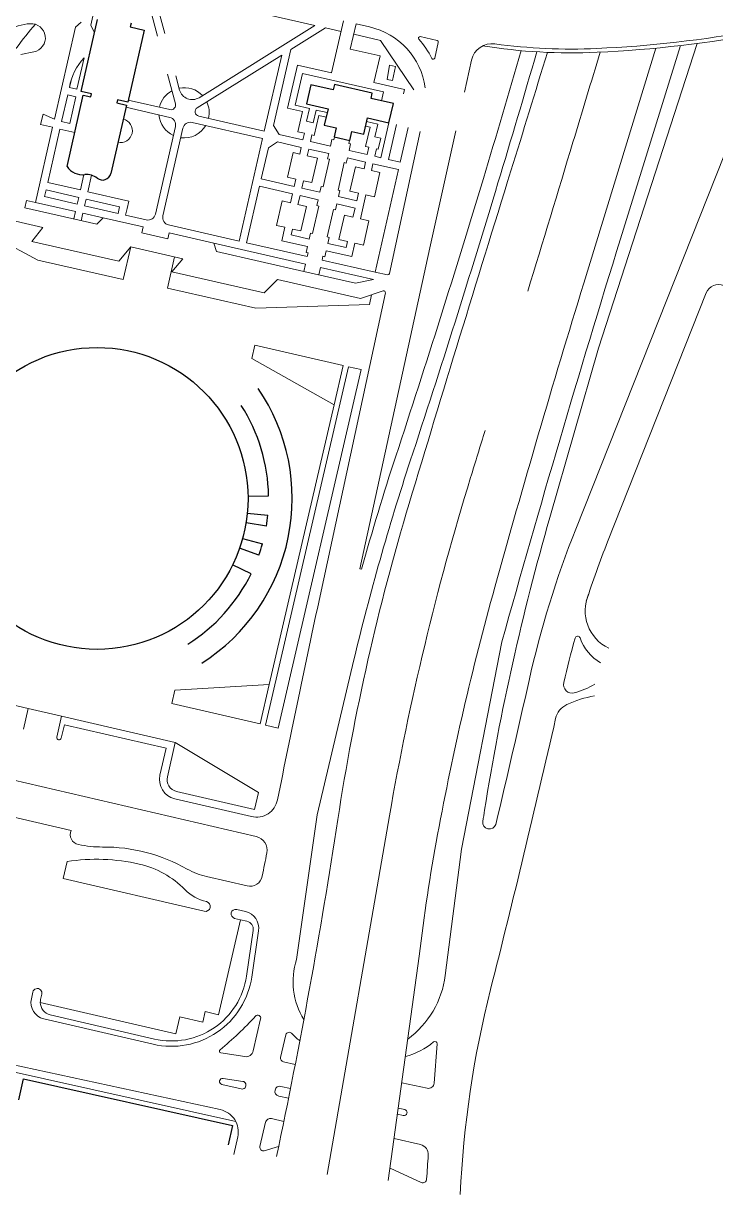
# Model space of a CAD drawing. Header units: feet. Extents: x 2817291 to 2825191, y 230718 to 237492.
# Drawn here: x 2821361 to 2822273, y 230718 to 232262 of the extents above; entities that cross this region are included whole.
import ezdxf

# ---------------------------------------------------------------- set-up
doc = ezdxf.new("R2010")
doc.units = ezdxf.units.FT
doc.layers.add('63', color=7, linetype='Continuous', lineweight=13)

msp = doc.modelspace()

# ---------------------------------------------------------------- linework, layer by layer
at = {"layer": '63'}
for p, q in [((2821443.426, 232328.56), (2821745.028, 232259.711)), ((2821547.008, 232248.904), (2821531.211, 232308.521)), ((2821457.739, 232296.429), (2821449.463, 232260.176)), ((2821528.286, 232280.325), (2821537.515, 232245.492)), ((2821429.281, 232257.567), (2821436.949, 232264.063)), ((2821449.463, 232260.176), (2821454.309, 232249.792)), ((2821745.028, 232259.711), (2821592.229, 232164.401)), ((2821782.633, 232265.559), (2821766.976, 232196.972)), ((2821799.289, 232261.757), (2821791.684, 232228.443)), ((2821817.068, 232257.698), (2821799.289, 232261.757)), ((2821401.546, 232136.07), (2821429.281, 232257.567)), ((2821713.247, 232228.042), (2821758.93, 232256.537)), ((2821758.93, 232256.537), (2821779.501, 232251.842)), ((2821831.431, 232239.987), (2821796.158, 232248.039)), ((2821906.28, 232239.728), (2821884.003, 232244.868)), ((2821690.378, 232127.864), (2821713.247, 232228.042)), ((2821791.684, 232228.443), (2821830.877, 232219.496)), ((2821875.702, 232174.706), (2821831.431, 232239.987)), ((2821903.012, 232216.628), (2821907.786, 232237.317)), ((2822088.959, 231595.527), (2822342.12, 232233.737)), ((2822194.66, 232229.676), (2822099.607, 231920.019)), ((2822249.101, 232235.864), (2822119.17, 231834.115)), ((2822226.921, 232233.107), (2822147.907, 231978.062)), ((2821357.126, 232221.464), (2821374.368, 232224.744)), ((2821440.602, 232216.84), (2821431.208, 232175.688)), ((2821589.952, 232151.136), (2821701.227, 232220.544)), ((2821701.227, 232220.544), (2821678.343, 232120.303)), ((2821830.877, 232219.496), (2821822.825, 232184.223)), ((2821951.572, 232213.885), (2821942.269, 232171.844)), ((2821721.904, 232207.261), (2821708.931, 232150.432)), ((2821719.092, 232154.298), (2821728.71, 232196.43)), ((2821766.976, 232196.972), (2821721.904, 232207.261)), ((2821728.71, 232196.43), (2821835.509, 232172.049)), ((2821840.291, 232188.483), (2821843.561, 232207.323)), ((2821843.561, 232207.323), (2821851.4, 232205.533)), ((2821851.4, 232205.533), (2821847.15, 232186.917)), ((2821421.409, 232177.925), (2821423.509, 232187.124)), ((2821550.833, 232195.229), (2821561.18, 232156.179)), ((2821566.722, 232174.501), (2821561.73, 232193.343)), ((2821822.825, 232184.223), (2821862.997, 232175.052)), ((2821847.15, 232186.917), (2821840.291, 232188.483)), ((2821419.173, 232168.127), (2821411.121, 232132.854)), ((2821429.951, 232165.666), (2821419.173, 232168.127)), ((2821431.208, 232175.688), (2821421.409, 232177.925)), ((2821421.898, 232130.393), (2821429.951, 232165.666)), ((2821835.509, 232172.049), (2821832.825, 232160.292)), ((2821862.997, 232175.052), (2821861.677, 232169.269)), ((2821495.822, 232151.66), (2821553.63, 232138.464)), ((2821553.954, 232148.699), (2821499.038, 232161.235)), ((2821708.931, 232150.432), (2821728.528, 232145.959)), ((2821737.708, 232150.048), (2821719.092, 232154.298)), ((2821733.906, 232133.391), (2821737.708, 232150.048)), ((2821383.409, 232128.871), (2821386.54, 232142.588)), ((2821386.54, 232142.588), (2821401.546, 232136.07)), ((2821678.343, 232120.303), (2821591.816, 232140.056)), ((2821728.528, 232145.959), (2821722.488, 232119.504)), ((2821746.526, 232148.035), (2821742.724, 232131.378)), ((2821744.044, 232114.583), (2821750.083, 232141.038)), ((2821761.224, 232144.68), (2821746.526, 232148.035)), ((2821750.083, 232141.038), (2821759.882, 232138.801)), ((2821376.495, 232026.331), (2821399.086, 232125.292)), ((2821399.086, 232125.292), (2821383.409, 232128.871)), ((2821392.78, 232052.509), (2821408.884, 232123.056)), ((2821408.884, 232123.056), (2821428.48, 232118.582)), ((2821411.121, 232132.854), (2821421.898, 232130.393)), ((2821561.192, 232126.429), (2821534.799, 232010.811)), ((2821544.597, 232008.575), (2821570.99, 232124.192)), ((2821583.025, 232131.754), (2821676.107, 232110.505)), ((2821697.94, 232115.83), (2821690.378, 232127.864)), ((2821722.488, 232119.504), (2821731.307, 232117.491)), ((2821742.724, 232131.378), (2821733.906, 232133.391)), ((2821817.69, 232125.604), (2821811.812, 232126.946)), ((2821811.875, 232100.129), (2821817.69, 232125.604)), ((2821827.851, 232129.47), (2821813.154, 232132.825)), ((2821824.048, 232112.813), (2821827.851, 232129.47)), ((2821842.686, 232131.238), (2821832.174, 232085.187)), ((2821852.485, 232129.001), (2821841.972, 232082.95)), ((2821843.463, 231932.535), (2821883.845, 232119.873)), ((2821857.649, 232079.371), (2821868.063, 232124.992)), ((2821676.107, 232110.505), (2821645.24, 231975.291)), ((2821683.668, 232098.47), (2821695.703, 232106.032)), ((2821695.703, 232106.032), (2821727.057, 232098.874)), ((2821729.294, 232108.672), (2821697.94, 232115.83)), ((2821731.307, 232117.491), (2821729.294, 232108.672)), ((2821739.092, 232106.435), (2821741.105, 232115.254)), ((2821765.547, 232100.396), (2821739.092, 232106.435)), ((2821741.105, 232115.254), (2821744.044, 232114.583)), ((2821767.56, 232109.215), (2821765.547, 232100.396)), ((2821770.009, 232108.655), (2821767.56, 232109.215)), ((2821770.904, 232112.575), (2821770.009, 232108.655)), ((2821790.5, 232108.101), (2821789.606, 232104.182)), ((2821789.606, 232104.182), (2821792.055, 232103.623)), ((2821792.055, 232103.623), (2821790.042, 232094.805)), ((2821831.887, 232111.024), (2821824.048, 232112.813)), ((2821828.532, 232096.327), (2821831.887, 232111.024)), ((2821674.274, 232057.318), (2821683.668, 232098.47)), ((2821716.226, 232092.069), (2821708.845, 232059.735)), ((2821725.044, 232090.056), (2821716.226, 232092.069)), ((2821727.057, 232098.874), (2821725.044, 232090.056)), ((2821734.842, 232087.819), (2821736.855, 232096.637)), ((2821736.855, 232096.637), (2821763.31, 232090.598)), ((2821763.31, 232090.598), (2821761.744, 232083.74)), ((2821790.042, 232094.805), (2821814.047, 232089.325)), ((2821816.284, 232099.123), (2821811.875, 232100.129)), ((2821814.047, 232089.325), (2821816.284, 232099.123)), ((2821823.846, 232087.088), (2821826.082, 232096.886)), ((2821826.082, 232096.886), (2821828.532, 232096.327)), ((2821748.559, 232084.688), (2821734.842, 232087.819)), ((2821741.178, 232052.354), (2821748.559, 232084.688)), ((2821764.194, 232083.18), (2821755.918, 232046.927)), ((2821761.744, 232083.74), (2821764.194, 232083.18)), ((2821783.79, 232078.707), (2821775.514, 232042.454)), ((2821786.24, 232078.148), (2821783.79, 232078.707)), ((2821787.805, 232085.007), (2821786.24, 232078.148)), ((2821811.811, 232079.527), (2821787.805, 232085.007)), ((2821791.149, 232040.947), (2821798.53, 232073.28)), ((2821798.53, 232073.28), (2821809.798, 232070.708)), ((2821809.798, 232070.708), (2821811.811, 232079.527)), ((2821819.596, 232068.472), (2821821.609, 232077.29)), ((2821821.609, 232077.29), (2821855.412, 232069.573)), ((2821832.174, 232085.187), (2821823.846, 232087.088)), ((2821841.972, 232082.95), (2821857.649, 232079.371)), ((2821440.515, 232062.924), (2821435.891, 232042.668)), ((2821445.689, 232040.431), (2821450.649, 232062.156)), ((2821717.876, 232047.365), (2821674.274, 232057.318)), ((2821708.845, 232059.735), (2821720.112, 232057.163)), ((2821720.112, 232057.163), (2821717.876, 232047.365)), ((2821830.864, 232065.899), (2821819.596, 232068.472)), ((2821823.483, 232033.566), (2821830.864, 232065.899)), ((2821855.412, 232069.573), (2821824.546, 231934.359)), ((2821388.53, 232033.893), (2821390.543, 232042.711)), ((2821390.543, 232042.711), (2821433.655, 232032.87)), ((2821435.891, 232042.668), (2821392.78, 232052.509)), ((2821672.037, 232047.52), (2821655.038, 231973.054)), ((2821715.639, 232037.567), (2821672.037, 232047.52)), ((2821727.674, 232045.128), (2821729.911, 232054.926)), ((2821751.679, 232039.648), (2821727.674, 232045.128)), ((2821729.911, 232054.926), (2821741.178, 232052.354)), ((2821753.468, 232047.487), (2821751.679, 232039.648)), ((2821755.918, 232046.927), (2821753.468, 232047.487)), ((2821775.514, 232042.454), (2821777.964, 232041.895)), ((2821777.964, 232041.895), (2821776.174, 232034.056)), ((2821362.501, 232019.217), (2821364.737, 232029.015)), ((2821364.737, 232029.015), (2821376.495, 232026.331)), ((2821376.495, 232026.331), (2821429.405, 232014.253)), ((2821431.641, 232024.051), (2821388.53, 232033.893)), ((2821433.655, 232032.87), (2821431.641, 232024.051)), ((2821441.44, 232021.815), (2821443.453, 232030.633)), ((2821443.453, 232030.633), (2821487.544, 232020.568)), ((2821499.579, 232028.129), (2821445.689, 232040.431)), ((2821497.342, 232018.331), (2821499.579, 232028.129)), ((2821694.306, 231996.047), (2821701.687, 232028.381)), ((2821701.687, 232028.381), (2821712.955, 232025.809)), ((2821712.955, 232025.809), (2821715.639, 232037.567)), ((2821725.437, 232035.33), (2821722.753, 232023.572)), ((2821749.443, 232029.85), (2821725.437, 232035.33)), ((2821747.653, 232022.011), (2821749.443, 232029.85)), ((2821776.174, 232034.056), (2821800.18, 232028.576)), ((2821802.417, 232038.375), (2821791.149, 232040.947)), ((2821800.18, 232028.576), (2821802.417, 232038.375)), ((2821805.057, 232004.784), (2821812.215, 232036.138)), ((2821812.215, 232036.138), (2821823.483, 232033.566)), ((2821457.542, 231997.521), (2821362.501, 232019.217)), ((2821429.405, 232014.253), (2821427.168, 232004.455)), ((2821439.203, 232012.016), (2821436.966, 232002.218)), ((2821465.658, 232005.977), (2821439.203, 232012.016)), ((2821485.531, 232011.749), (2821441.44, 232021.815)), ((2821487.544, 232020.568), (2821485.531, 232011.749)), ((2821495.329, 232009.513), (2821497.342, 232018.331)), ((2821722.753, 232023.572), (2821734.021, 232021)), ((2821734.021, 232021), (2821726.64, 231988.666)), ((2821741.827, 231985.199), (2821750.103, 232021.452)), ((2821750.103, 232021.452), (2821747.653, 232022.011)), ((2821769.699, 232016.979), (2821761.423, 231980.726)), ((2821772.148, 232016.42), (2821769.699, 232016.979)), ((2821773.938, 232024.258), (2821772.148, 232016.42)), ((2821797.943, 232018.778), (2821773.938, 232024.258)), ((2821795.259, 232007.021), (2821797.943, 232018.778)), ((2821379.763, 231950.332), (2821266.627, 232010.177)), ((2821386.442, 231993.135), (2821316.875, 232009.015)), ((2821465.658, 232005.977), (2821457.542, 231997.521)), ((2821518.568, 231993.899), (2821465.658, 232005.977)), ((2821522.764, 232003.25), (2821495.329, 232009.513)), ((2821645.24, 231975.291), (2821552.158, 231996.54)), ((2821705.574, 231993.475), (2821694.306, 231996.047)), ((2821776.61, 231977.259), (2821783.991, 232009.593)), ((2821783.991, 232009.593), (2821795.259, 232007.021)), ((2821816.325, 232002.212), (2821805.057, 232004.784)), ((2821808.944, 231969.878), (2821816.325, 232002.212)), ((2821371.946, 231974.795), (2821386.442, 231993.135)), ((2821516.778, 231986.061), (2821518.568, 231993.899)), ((2821551.072, 231978.232), (2821516.778, 231986.061)), ((2821552.861, 231986.071), (2821551.072, 231978.232)), ((2821611.65, 231972.65), (2821552.861, 231986.071)), ((2821701.548, 231975.839), (2821705.574, 231993.475)), ((2821715.372, 231991.238), (2821713.583, 231983.4)), ((2821713.583, 231983.4), (2821737.588, 231977.92)), ((2821726.64, 231988.666), (2821715.372, 231991.238)), ((2821737.588, 231977.92), (2821739.377, 231985.758)), ((2821739.377, 231985.758), (2821741.827, 231985.199)), ((2821761.423, 231980.726), (2821763.873, 231980.167)), ((2821763.873, 231980.167), (2821762.083, 231972.328)), ((2821486.584, 231948.626), (2821371.946, 231974.795)), ((2821502.283, 231967.721), (2821486.584, 231948.626)), ((2821502.283, 231967.721), (2821492.442, 231924.61)), ((2821570.87, 231952.064), (2821502.283, 231967.721)), ((2821732.656, 231945.027), (2821611.65, 231972.65)), ((2821615.292, 231961.51), (2821611.65, 231972.65)), ((2821655.038, 231973.054), (2821734.893, 231954.825)), ((2821735.351, 231968.122), (2821701.548, 231975.839)), ((2821733.562, 231960.283), (2821735.351, 231968.122)), ((2821762.083, 231972.328), (2821786.089, 231966.848)), ((2821787.878, 231974.687), (2821776.61, 231977.259)), ((2821786.089, 231966.848), (2821787.878, 231974.687)), ((2821793.65, 231954.813), (2821797.676, 231972.45)), ((2821797.676, 231972.45), (2821808.944, 231969.878)), ((2821896.786, 231966.319), (2821804.304, 231543.126)), ((2821492.442, 231924.61), (2821379.763, 231950.332)), ((2821550.698, 231913.373), (2821560.092, 231954.525)), ((2821556.598, 231934.705), (2821570.87, 231952.064)), ((2821730.42, 231935.229), (2821615.292, 231961.51)), ((2821736.011, 231959.724), (2821733.562, 231960.283)), ((2821734.893, 231954.825), (2821736.011, 231959.724)), ((2821754.489, 231950.352), (2821755.608, 231955.251)), ((2821824.546, 231934.359), (2821754.489, 231950.352)), ((2821755.608, 231955.251), (2821758.057, 231954.692)), ((2821758.057, 231954.692), (2821759.846, 231962.53)), ((2821759.846, 231962.53), (2821793.65, 231954.813)), ((2821678.095, 231906.97), (2821556.598, 231934.705)), ((2821730.42, 231935.229), (2821732.656, 231945.027)), ((2821798.517, 231919.684), (2821730.42, 231935.229)), ((2821750.016, 231930.755), (2821752.252, 231940.554)), ((2821752.252, 231940.554), (2821822.309, 231924.561)), ((2821824.546, 231934.359), (2821840.846, 231930.846)), ((2821695.53, 231924.638), (2821678.095, 231906.97)), ((2821805.268, 231899.587), (2821695.53, 231924.638)), ((2821822.309, 231924.561), (2821798.517, 231919.684)), ((2821667.295, 231886.756), (2821550.698, 231913.373)), ((2821751.883, 231507.672), (2821837.959, 231907)), ((2821835.108, 231909.553), (2821805.268, 231899.587)), ((2821819.776, 231904.432), (2821816.888, 231891.78)), ((2822261.124, 231906.894), (2822130.998, 231578.851)), ((2821816.888, 231891.78), (2821667.295, 231886.756)), ((2821661.92, 231820.672), (2821666.008, 231838.295)), ((2821666.008, 231838.295), (2821782.512, 231811.272)), ((2822119.17, 231834.115), (2822054.765, 231610.686)), ((2821770.476, 231759.384), (2821661.92, 231820.672)), ((2821782.512, 231811.272), (2821770.476, 231759.384)), ((2821789.365, 231809.683), (2821679.742, 231337.06)), ((2821696.385, 231333.199), (2821806.008, 231805.822)), ((2821806.008, 231805.822), (2821789.365, 231809.683)), ((2821770.476, 231759.384), (2821684.924, 231390.538)), ((2821804.304, 231543.126), (2821806.521, 231542.607)), ((2821991.574, 231446.771), (2821938.436, 231173.35)), ((2821747.82, 231218.925), (2821796.527, 231423.258)), ((2821248.613, 231386.505), (2821367.075, 231359.028)), ((2821560.472, 231383.294), (2821556.385, 231365.672)), ((2821684.924, 231390.538), (2821560.472, 231383.294)), ((2821672.889, 231338.649), (2821684.924, 231390.538)), ((2821556.385, 231365.672), (2821672.889, 231338.649)), ((2821667.769, 231190.241), (2820937.365, 231359.655)), ((2821360.717, 231331.616), (2821367.075, 231359.028)), ((2821367.075, 231359.028), (2821411.131, 231348.81)), ((2821411.131, 231348.81), (2821404.773, 231321.397)), ((2821411.131, 231348.81), (2821560.922, 231314.066)), ((2821410.647, 231320.035), (2821414.734, 231337.657)), ((2821414.734, 231337.657), (2821548.861, 231306.547)), ((2821679.742, 231337.06), (2821696.385, 231333.199)), ((2821548.861, 231306.547), (2821540.686, 231271.302)), ((2821550.476, 231269.031), (2821560.922, 231314.066)), ((2821560.922, 231314.066), (2821670.528, 231248.407)), ((2821560.237, 231239.943), (2821661.355, 231216.489)), ((2821665.305, 231225.89), (2821562.507, 231249.733)), ((2821670.528, 231248.407), (2821665.305, 231225.89)), ((2821284.672, 231230.609), (2821423.694, 231198.363)), ((2821720.776, 231028.203), (2821747.82, 231218.925)), ((2821761.22, 230744.758), (2821843.416, 231217.72)), ((2821938.436, 231173.35), (2821916.984, 231007.122)), ((2821418.299, 231157.315), (2821413.076, 231134.797)), ((2821413.076, 231134.797), (2821599.092, 231091.652)), ((2821602.251, 231137.345), (2821655.515, 231124.991)), ((2821641.957, 231094.09), (2821653.507, 231091.411)), ((2821617.997, 230955.209), (2821647.064, 231080.525)), ((2821647.064, 231080.525), (2821639.232, 231082.341)), ((2821655.413, 231078.588), (2821647.064, 231080.525)), ((2821654.798, 231006.01), (2821663.703, 231066.426)), ((2821670.765, 231066.091), (2821661.758, 231004.984)), ((2821882.573, 231032.502), (2821841.842, 230736.663)), ((2821371.155, 230976.297), (2821373.211, 230985.163)), ((2821384.959, 230982.438), (2821383.353, 230975.514)), ((2821382.914, 230971.563), (2821561.623, 230930.112)), ((2821531.791, 230916.398), (2821387.655, 230949.83)), ((2821396.082, 230955.097), (2821533.38, 230923.251)), ((2821561.623, 230930.112), (2821566.846, 230952.63)), ((2821566.846, 230952.63), (2821597.196, 230945.59)), ((2821597.196, 230945.59), (2821600.375, 230959.297)), ((2821600.375, 230959.297), (2821617.997, 230955.209)), ((2821663.675, 230907.501), (2821673.473, 230949.743)), ((2821706.781, 230928.771), (2821699.893, 230899.073)), ((2821902.197, 230865.073), (2821906.358, 230916.744)), ((2821620.287, 230830.143), (2821287.296, 230902.098)), ((2821621.052, 230904.923), (2821652.659, 230900.047)), ((2821273.752, 230896.057), (2821640.734, 230814.458)), ((2821703.653, 230893.042), (2821719.054, 230889.47)), ((2821623.988, 230871.271), (2821649.832, 230867.438)), ((2821647.903, 230857.381), (2821622.475, 230863.382)), ((2821700.302, 230860.805), (2821712.827, 230857.9)), ((2821859.569, 230865.418), (2821893.031, 230858.252)), ((2821710.261, 230845.083), (2821697.35, 230848.078)), ((2821853.887, 230824.15), (2821861.614, 230822.358)), ((2821863.431, 230830.19), (2821854.988, 230832.148)), ((2821636.415, 230809.241), (2821630.744, 230783.733)), ((2821680.027, 230813.426), (2821672.593, 230781.374)), ((2821704.064, 230814.566), (2821687.878, 230818.32)), ((2821638.155, 230770.76), (2821643.351, 230794.129)), ((2821884.286, 230784.085), (2821849.482, 230792.158)), ((2821678.34, 230775.921), (2821697.178, 230781.346)), ((2821844.109, 230753.13), (2821885.329, 230734.116))]:
    msp.add_line(p, q, dxfattribs=at)
at = {"layer": '63', "lineweight": 25}
for p, q in [((2821436.639, 232172.387), (2821458.335, 232267.428)), ((2821502.565, 232262.486), (2821501.447, 232257.587)), ((2821520.063, 232253.337), (2821498.367, 232158.295)), ((2821501.447, 232257.587), (2821520.063, 232253.337)), ((2821739.743, 232181.541), (2821733.927, 232156.065)), ((2821769.137, 232174.83), (2821739.743, 232181.541)), ((2821770.703, 232181.689), (2821769.137, 232174.83)), ((2821820.673, 232170.282), (2821770.703, 232181.689)), ((2821418.191, 232073.511), (2821439.664, 232167.573)), ((2821450.356, 232169.255), (2821436.639, 232172.387)), ((2821439.664, 232167.573), (2821449.462, 232165.336)), ((2821449.462, 232165.336), (2821450.356, 232169.255)), ((2821819.108, 232163.423), (2821820.673, 232170.282)), ((2821496.493, 232154.6), (2821475.915, 232064.457)), ((2821484.65, 232161.427), (2821483.755, 232157.508)), ((2821483.755, 232157.508), (2821496.493, 232154.6)), ((2821498.367, 232158.295), (2821484.65, 232161.427)), ((2821733.927, 232156.065), (2821762.342, 232149.579)), ((2821848.502, 232156.713), (2821819.108, 232163.423)), ((2821842.686, 232131.238), (2821848.502, 232156.713)), ((2821762.342, 232149.579), (2821757.421, 232128.023)), ((2821809.351, 232116.168), (2821814.272, 232137.724)), ((2821814.272, 232137.724), (2821842.686, 232131.238)), ((2821757.421, 232128.023), (2821773.098, 232124.444)), ((2821773.098, 232124.444), (2821770.414, 232112.687)), ((2821790.99, 232107.989), (2821793.674, 232119.747)), ((2821793.674, 232119.747), (2821809.351, 232116.168)), ((2821770.414, 232112.687), (2821790.99, 232107.989)), ((2821656.817, 231638.855), (2821683.949, 231639.244)), ((2821655.892, 231616.637), (2821682.899, 231613.995)), ((2821681.012, 231599.533), (2821654.232, 231603.909)), ((2821649.708, 231583.219), (2821675.872, 231576.021)), ((2821671.254, 231561.238), (2821645.645, 231570.21)), ((2821660.886, 231536.465), (2821636.521, 231548.41)), ((2821354.63, 230843.068), (2821360.738, 230870.538)), ((2821360.738, 230870.538), (2821636.415, 230809.241)), ((2821636.415, 230809.241), (2821630.744, 230783.733))]:
    msp.add_line(p, q, dxfattribs=at)
at = {"layer": '63'}
msp.add_lwpolyline([(2821930.898, 232120.462), (2821919.528, 232069.081), (2821896.786, 231966.319)], dxfattribs=at)
at = {"layer": '63', "lineweight": 25}
msp.add_circle((2821457.844, 231636.005), 198.993, dxfattribs=at)
at = {"layer": '63'}
for centre, radius, start, end in [((2821374.707, 232191.564), 70.576, 94.26439, 145.42522), ((2821871.244, 231836.833), 651.785, 139.38403, 146.24952), ((2821370.857, 232243.205), 18.792, 280.77028, 94.26439), ((2821795.82, 232164.616), 95.477, 7.74107, 77.1409), ((2821883.551, 232242.91), 2.01, 77.00538, 221.74678), ((2822047.435, 233767.449), 1539.779, 272.58856, 280.43066), ((2822047.435, 233767.449), 1544.804, 272.58856, 280.83365), ((2821795.82, 232164.616), 115.577, 26.49854, 41.74678), ((2821905.828, 232237.769), 2.01, 347.00539, 77.00538), ((2821978.635, 232207.896), 27.718, 82.20697, 167.5216), ((2822083.351, 232973.028), 749.573, 261.00838, 272.58856), ((2822083.351, 232973.028), 744.548, 262.20697, 272.58856), ((2821494.461, 232166.088), 74.004, 136.70097, 170.79584), ((2821901.054, 232217.08), 2.01, 206.49854, 347.00538), ((2804530.699, 237320.901), 18213.503, 343.20401, 343.75704), ((2804530.699, 237320.901), 18233.604, 343.20401, 343.77042), ((2788968.568, 242327.623), 34591.442, 342.74639, 343.01743), ((2974171.88, 186110.06), 158889.675, 163.12835, 163.17306), ((2821572.524, 232144.46), 33.166, 118.73462, 167.1409), ((2821572.524, 232144.46), 33.166, 43.24035, 101.23411), ((2821583.204, 232178.868), 17.051, 194.84037, 301.95427), ((2821555.306, 232154.623), 6.077, 257.1409, 14.84037), ((2821593.168, 232145.98), 6.077, 121.95427, 257.1409), ((2821572.524, 232144.46), 33.166, 347.1409, 25.79328), ((2821488.776, 232120.796), 15.578, 257.1409, 77.1409), ((2821572.524, 232144.46), 33.166, 184.78061, 244.89421), ((2821551.394, 232128.666), 10.05, 347.1409, 77.1409), ((2821572.524, 232144.46), 33.166, 262.35681, 329.5012), ((2821580.788, 232121.956), 10.05, 77.1409, 167.1409), ((2734249.837, 258669.914), 91764.508, 343.04474, 343.17306), ((2807244.125, 236501.876), 15379.163, 341.77457, 343.20401), ((2872939.868, 216248.035), 53336.506, 162.74639, 163.23891), ((2807244.125, 236501.876), 15399.263, 341.77457, 343.20401), ((2821525.001, 232013.048), 10.05, 257.1409, 347.1409), ((2821554.395, 232006.338), 10.05, 167.1409, 257.1409), ((2840706.131, 226228.659), 19428.416, 162.78684, 164.42013), ((2821841.31, 231932.999), 2.203, 257.83583, 347.83583), ((2837197.204, 227285.643), 15792.874, 162.93554, 164.45149), ((2821835.805, 231907.464), 2.203, 347.83583, 108.46959), ((2822277.579, 231900.367), 17.702, 68.36308, 158.36308), ((2734249.837, 258669.914), 91764.508, 342.88429, 342.92492), ((2824952.249, 230671.03), 3264.238, 161.77457, 164.51372), ((2824952.249, 230671.03), 3244.138, 161.77457, 166.59263), ((2825410.975, 230597.717), 3621.033, 162.88429, 170.14108), ((2824774.181, 230754.433), 3033.733, 163.23891, 171.31252), ((2825151.985, 230717.882), 3223.332, 163.91986, 170.9451), ((2823328.038, 231104.017), 1333.004, 158.36309, 167.34041), ((2823328.038, 231104.017), 1287.778, 158.36309, 162.0726), ((2825652.704, 230497.745), 3809.841, 164.45149, 169.4862), ((2842431.31, 227050.156), 21154.389, 167.83583, 168.58033), ((2822156.465, 231487.982), 55.1, 156.74438, 244.14144), ((2823328.038, 231104.017), 1287.778, 164.32963, 167.02359), ((2822091.403, 231450.93), 3.405, 19.37713, 164.32963), ((2822152.814, 231472.529), 61.694, 199.37713, 239.81073), ((2807077.787, 234754.128), 15322.145, 346.61131, 347.34042), ((2822084.2, 231390.64), 11.343, 167.02359, 284.35147), ((2822061.842, 231478.026), 101.543, 284.35147, 301.05606), ((2822088.573, 231339.865), 26.813, 114.85558, 167.18586), ((2822139.826, 231229.224), 148.749, 100.09368, 114.85558), ((2807077.787, 234754.128), 15367.37, 345.81522, 347.18586), ((2821407.71, 231320.716), 3.015, 166.94139, 346.94139), ((2821566.141, 231265.398), 26.13, 166.94139, 256.94139), ((2821566.141, 231265.398), 16.08, 166.94139, 256.94139), ((2821667.791, 231244.235), 28.483, 256.94139, 348.58033), ((2865247.179, 224328.039), 43824.499, 170.9451, 170.96486), ((2813883.673, 232418.479), 7983.173, 348.07021, 351.31252), ((2821975.128, 231208.872), 8.79, 170.96486, 342.25776), ((2821436.001, 231192.86), 13.482, 155.91099, 257.949), ((2824290.955, 230750.47), 2424.84, 169.4862, 173.32083), ((2821464.272, 231325.283), 148.889, 257.949, 270.33422), ((2821663.597, 231172.256), 18.462, 348.77351, 76.94139), ((2821466.443, 230953.058), 223.343, 60.45222, 90.33422), ((2842431.31, 227050.156), 21154.389, 168.7735, 168.85812), ((2821456.613, 230903.712), 256.48, 77.19983, 98.59108), ((2821486.223, 231034.04), 122.831, 44.56298, 77.19983), ((2821623.954, 231230.917), 96.055, 240.45222, 256.94139), ((2821659.283, 231141.237), 16.677, 256.94139, 348.85812), ((2821615.189, 231161.054), 58.179, 224.56297, 256.94139), ((2821600.568, 231098.015), 6.533, 256.94139, 76.94139), ((2821640.594, 231088.216), 6.03, 76.94139, 256.94139), ((2821648.399, 231069.388), 22.607, 351.61555, 76.94139), ((2821652.959, 231068.009), 10.86, 351.61555, 76.94139), ((2821812.906, 230999.058), 96.63, 162.44566, 211.36058), ((2821793.875, 231023.01), 124.13, 306.38395, 352.64638), ((2821555.955, 231020.579), 106.946, 256.94139, 351.61555), ((2821555.955, 231020.579), 99.911, 256.94139, 351.61555), ((2821392.639, 230971.314), 22.054, 166.94139, 256.94139), ((2821379.085, 230983.8), 6.03, 346.94139, 166.94139), ((2823296.825, 230654.664), 1361.73, 165.81522, 177.32866), ((2821399.926, 230971.67), 17.013, 166.94139, 180.35923), ((2821399.926, 230971.67), 17.013, 180.35923, 256.94139), ((2821332.562, 231259.621), 453.287, 309.34175, 317.48784), ((2821669.615, 230950.638), 3.96, 346.94139, 137.48784), ((2821711.049, 230927.782), 4.381, 42.91175, 166.94139), ((2821783.138, 230994.799), 94.048, 222.91175, 231.89528), ((2821838.767, 230994.979), 98.222, 285.09802, 309.62194), ((2821903.337, 230916.987), 3.03, 355.39642, 129.62194), ((2821621.409, 230907.243), 2.348, 129.34175, 261.23054), ((2821654.15, 230909.71), 9.778, 261.23054, 346.94139), ((2821704.788, 230897.938), 5.025, 166.94139, 256.94139), ((2821623.398, 230867.294), 4.02, 81.56481, 256.72316), ((2821649.08, 230862.369), 5.125, 256.72316, 81.56481), ((2821698.826, 230854.442), 6.533, 76.94139, 256.94139), ((2821894.622, 230865.683), 7.599, 257.91241, 355.39642), ((2821613.919, 230800.673), 30.151, 347.46415, 77.80672), ((2821862.523, 230826.274), 4.02, 256.94139, 76.94139), ((2821686.4, 230811.948), 6.541, 76.94139, 166.94139), ((2821677.068, 230780.336), 4.594, 166.94139, 286.06544), ((2821881.263, 230771.048), 13.383, 355.29986, 76.94139), ((2823296.825, 230654.664), 1406.956, 175.29986, 176.59101), ((2821887.407, 230738.621), 4.961, 245.23774, 356.59102)]:
    msp.add_arc(centre, radius, start, end, dxfattribs=at)
at = {"layer": '63', "lineweight": 25}
for centre, radius, start, end in [((2821438.761, 232088.056), 25.193, 215.26472, 276.39722), ((2821444.047, 232040.912), 22.247, 51.15167, 96.39722), ((2821465.014, 232066.946), 11.181, 231.15167, 347.1409), ((2821457.844, 231636.005), 257.284, 302.48019, 34.33018), ((2821457.844, 231636.005), 226.129, 0.82059, 32.79065), ((2821457.844, 231636.005), 226.129, 350.71811, 354.41439), ((2821457.844, 231636.005), 226.129, 340.69233, 344.6173), ((2821457.844, 231636.005), 226.129, 301.88717, 333.88386)]:
    msp.add_arc(centre, radius, start, end, dxfattribs=at)

doc.saveas('drawing.dxf')
